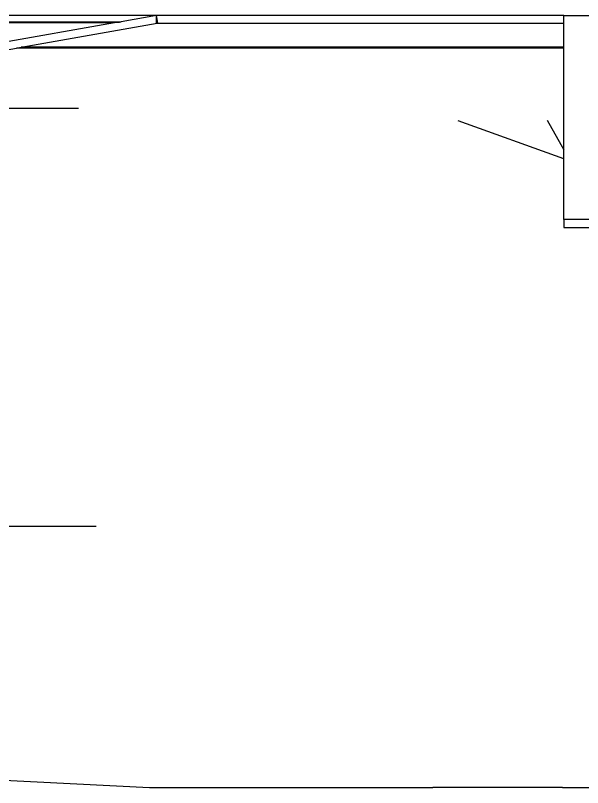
# Model space of a CAD drawing. Extents: x -53 to 53, y -13 to 12.
# Drawn here: x -5.32 to 5.55, y -9.27 to 5.52 of the extents above; entities that cross this region are included whole.
import ezdxf

# ---------------------------------------------------------------- set-up
doc = ezdxf.new("R2010")
doc.units = 0
doc.layers.get('0').update_dxf_attribs({"linetype": 'CONTINUOUS'})
doc.layers.add('SECTIONCUTEDGES', color=7, linetype='CONTINUOUS')

msp = doc.modelspace()

# ---------------------------------------------------------------- linework, layer by layer
for p, q in [((-2.616, 5.517), (-7.116, 5.517)), ((-2.616, 5.517), (-3.297, 5.397)), ((-2.59, 5.369), (-2.616, 5.517)), ((-2.616, 5.367), (-2.616, 5.517)), ((5.184, 5.517), (-2.616, 5.517)), ((5.184, 5.517), (7.684, 5.517)), ((5.184, 5.367), (5.184, 5.517)), ((-7.116, 5.397), (-3.297, 5.397)), ((-7.116, 5.391), (-3.329, 5.391)), ((-3.42, 5.375), (-7.116, 5.375)), ((-3.42, 5.375), (-6.074, 4.907)), ((-5.21, 4.907), (-2.603, 5.367)), ((-3.329, 5.391), (-3.42, 5.375)), ((-3.297, 5.397), (-3.329, 5.391)), ((-2.603, 5.367), (-2.616, 5.367)), ((-2.59, 5.369), (-2.603, 5.367)), ((-2.603, 5.367), (5.184, 5.367)), ((5.184, 4.907), (5.184, 5.367)), ((-7.116, 4.571), (-5.301, 4.891)), ((-5.301, 4.891), (-5.21, 4.907)), ((5.184, 4.891), (-5.301, 4.891)), ((5.184, 4.907), (-5.21, 4.907)), ((5.184, 4.891), (5.184, 4.907)), ((5.184, 2.941), (5.184, 4.891)), ((-4.302, 3.733), (-6.692, 3.733)), ((-4.112, 3.733), (-4.302, 3.733)), ((5.184, 2.774), (3.163, 3.496)), ((4.869, 3.514), (5.184, 2.941)), ((5.184, 2.774), (5.184, 2.941)), ((5.184, 2.733), (5.184, 2.774)), ((5.184, 2.067), (5.184, 2.733)), ((5.184, 1.733), (5.184, 2.067)), ((5.184, 1.609), (5.184, 1.733)), ((-3.772, -4.267), (-8.672, -4.267))]:
    msp.add_line(p, q)
at = {"layer": 'SECTIONCUTEDGES'}
for p, q in [((7.684, 1.609), (5.184, 1.609)), ((5.184, 1.609), (5.184, 1.457)), ((5.184, 1.457), (6.434, 1.457)), ((-6.669, -9.064), (-2.75, -9.267)), ((-2.75, -9.267), (2.678, -9.267)), ((3.508, -9.267), (2.678, -9.267)), ((5.158, -9.267), (3.508, -9.267)), ((5.158, -9.267), (7.348, -9.267))]:
    msp.add_line(p, q, dxfattribs=at)

doc.saveas('drawing.dxf')
